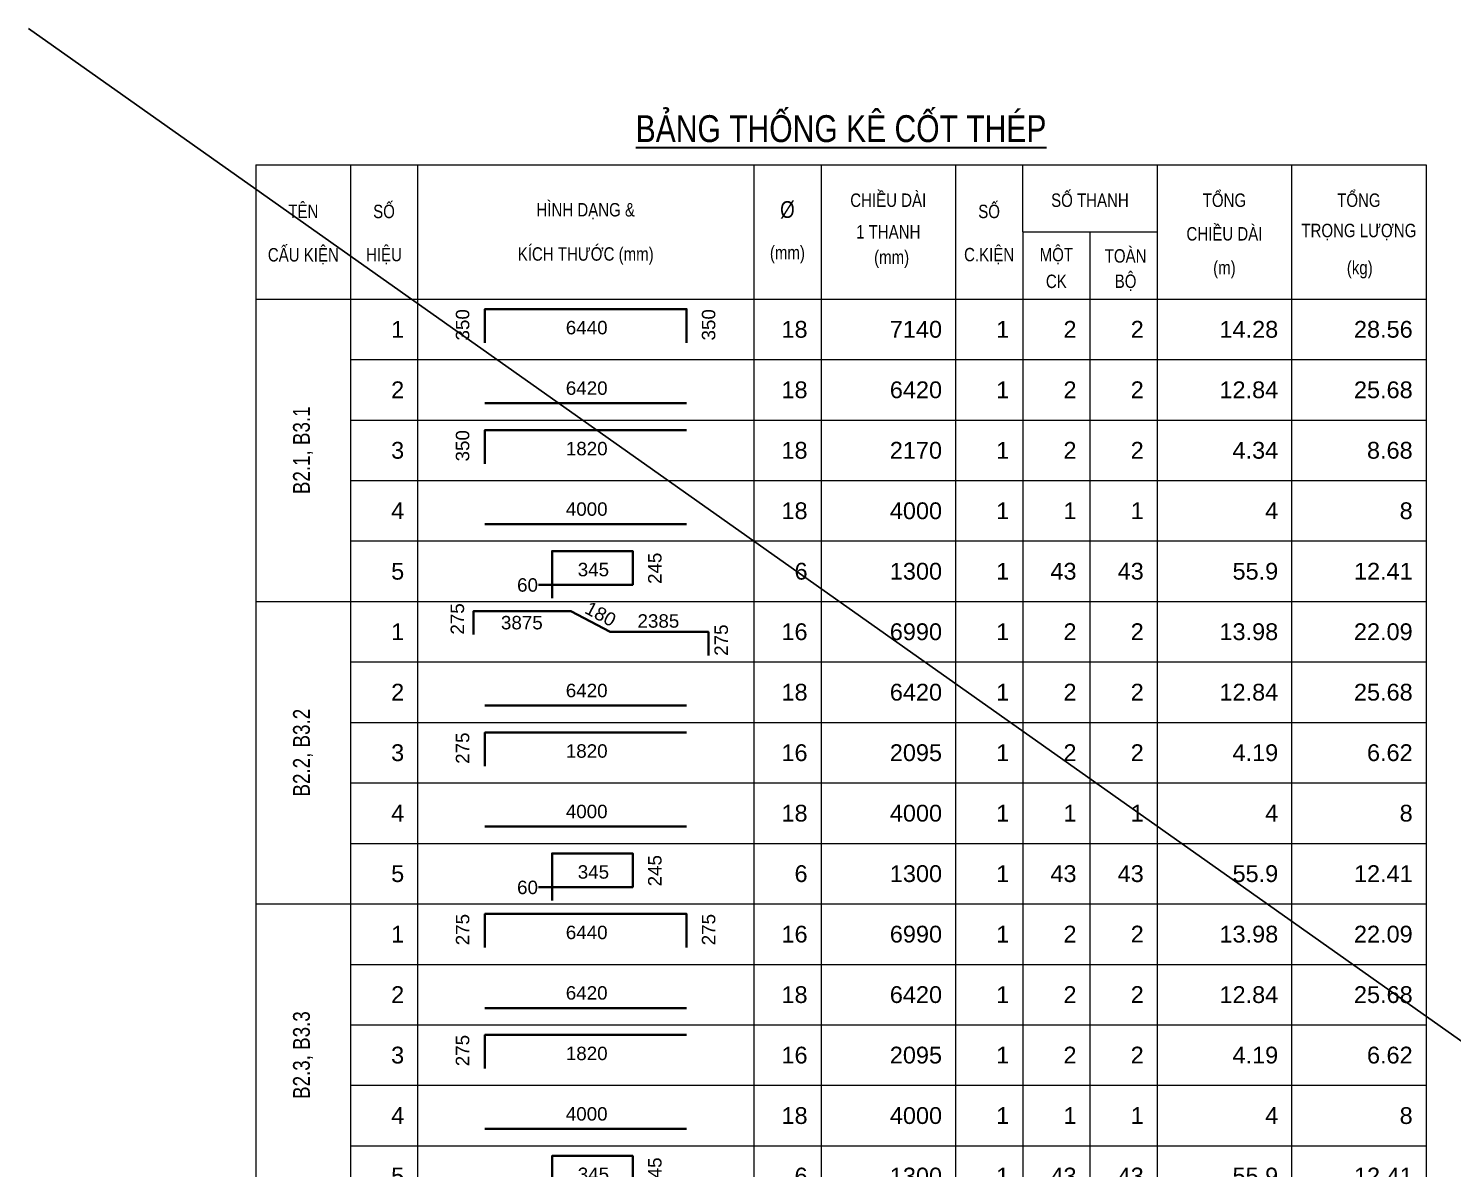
# Model space of a CAD drawing. Header units: millimetres. Extents: x -529861 to -223882, y -171969 to 61504.
# Drawn here: x -435531 to -421128, y -160501 to -148965 of the extents above; entities that cross this region are included whole.
import ezdxf
from ezdxf.enums import TextEntityAlignment as Align

# ---------------------------------------------------------------- set-up
doc = ezdxf.new("R2010")
doc.units = ezdxf.units.MM
doc.header["$LTSCALE"] = 5000
for name, color, linetype, lineweight in [('kata_net khung', 3, 'Continuous', 20), ('kata_text', 7, 'Continuous', 30), ('kata_thep chu', 1, 'Continuous', 35)]:
    doc.layers.add(name, color=color, linetype=linetype, lineweight=lineweight)
doc.layers.add('KCS_Plotter', color=11, linetype='Continuous', plot=False)
doc.styles.add('kata_text', font='arial.ttf', dxfattribs={"width": 0.8})

# ---------------------------------------------------------------- blocks, each defined once
blk = doc.blocks.new('dang04')
at = {"layer": 'kata_net khung'}
for p, q in [((0, 0), (0, -900)), ((1405, 0), (1405, -900)), ((2405, 0), (2405, -900)), ((7405, 0), (7405, -900)), ((8405, 0), (8405, -900)), ((10405, 0), (10405, -900)), ((11405, 0), (11405, -900)), ((12405, 0), (12405, -900)), ((13405, 0), (13405, -900)), ((15405, 0), (15405, -900)), ((17405, 0), (17405, -900)), ((1405, -900), (17405, -900))]:
    blk.add_line(p, q, dxfattribs=at)
at = {"layer": 'kata_thep chu'}
blk.add_lwpolyline([(3405, -650), (3405, -150), (6405, -150), (6405, -650)], dxfattribs=at)
at = {"layer": 'kata_text', "style": 'kata_text'}
for p in [(3073, -150), (6733, -150)]:
    blk.add_attdef('D03', text='', height=200, rotation=90, dxfattribs=at).set_placement(p, align=Align.MIDDLE_RIGHT)
for p in [(2205, -450), (8205, -450), (10205, -450), (11205, -450), (12205, -450), (13205, -450), (15205, -450), (17205, -450)]:
    blk.add_attdef('D03', text='', height=250, dxfattribs=at).set_placement(p, align=Align.MIDDLE_RIGHT)
blk.add_attdef('D03', text='', height=200, dxfattribs=at).set_placement((4920, -425), align=Align.MIDDLE_CENTER)
blk = doc.blocks.new('dang01')
at = {"layer": 'kata_net khung'}
for p, q in [((0, 0), (0, -900)), ((1405, 0), (1405, -900)), ((2405, 0), (2405, -900)), ((7405, 0), (7405, -900)), ((8405, 0), (8405, -900)), ((10405, 0), (10405, -900)), ((11405, 0), (11405, -900)), ((12405, 0), (12405, -900)), ((13405, 0), (13405, -900)), ((15405, 0), (15405, -900)), ((17405, 0), (17405, -900)), ((1405, -900), (17405, -900))]:
    blk.add_line(p, q, dxfattribs=at)
at = {"layer": 'kata_thep chu'}
blk.add_line((3405, -650), (6405, -650), dxfattribs=at)
at = {"layer": 'kata_text', "style": 'kata_text'}
for p in [(2205, -450), (8205, -450), (10205, -450), (11205, -450), (12205, -450), (13205, -450), (15205, -450), (17205, -450)]:
    blk.add_attdef('D03', text='', height=250, dxfattribs=at).set_placement(p, align=Align.MIDDLE_RIGHT)
blk.add_attdef('00000000', text='', height=200, dxfattribs=at).set_placement((4920, -425), align=Align.MIDDLE_CENTER)
blk = doc.blocks.new('dang03')
at = {"layer": 'kata_net khung'}
for p, q in [((0, 0), (0, -900)), ((1405, 0), (1405, -900)), ((2405, 0), (2405, -900)), ((7405, 0), (7405, -900)), ((8405, 0), (8405, -900)), ((10405, 0), (10405, -900)), ((11405, 0), (11405, -900)), ((12405, 0), (12405, -900)), ((13405, 0), (13405, -900)), ((15405, 0), (15405, -900)), ((17405, 0), (17405, -900)), ((1405, -900), (17405, -900))]:
    blk.add_line(p, q, dxfattribs=at)
at = {"layer": 'kata_thep chu'}
blk.add_lwpolyline([(3405, -650), (3405, -150), (6405, -150)], dxfattribs=at)
at = {"layer": 'kata_text', "style": 'kata_text'}
blk.add_attdef('09', text='', height=200, rotation=90, dxfattribs=at).set_placement((3073, -150), align=Align.MIDDLE_RIGHT)
for tag, p in [('10', (2205, -450)), ('07', (8205, -450)), ('06', (10205, -450)), ('05', (11205, -450)), ('04', (12205, -450)), ('03', (13205, -450)), ('02', (15205, -450)), ('01', (17205, -450))]:
    blk.add_attdef(tag, text='', height=250, dxfattribs=at).set_placement(p, align=Align.MIDDLE_RIGHT)
blk.add_attdef('08', text='', height=200, dxfattribs=at).set_placement((4920, -425), align=Align.MIDDLE_CENTER)
blk = doc.blocks.new('dang05')
at = {"layer": 'kata_net khung'}
for p, q in [((0, 0), (0, -900)), ((1405, 0), (1405, -900)), ((2405, 0), (2405, -900)), ((7405, 0), (7405, -900)), ((8405, 0), (8405, -900)), ((10405, 0), (10405, -900)), ((11405, 0), (11405, -900)), ((12405, 0), (12405, -900)), ((13405, 0), (13405, -900)), ((15405, 0), (15405, -900)), ((17405, 0), (17405, -900)), ((1405, -900), (17405, -900))]:
    blk.add_line(p, q, dxfattribs=at)
at = {"layer": 'kata_thep chu'}
blk.add_lwpolyline([(4405, -850), (4405, -150), (5605, -150), (5605, -650), (4205, -650)], dxfattribs=at)
at = {"layer": 'kata_text', "style": 'kata_text'}
blk.add_attdef('1000', text='', height=200, rotation=90, dxfattribs=at).set_placement((5933, -173), align=Align.MIDDLE_RIGHT)
for tag, height, p in [('D03', 250, (2205, -450)), ('D03', 250, (8205, -450)), ('D03', 250, (10205, -450)), ('D03', 250, (11205, -450)), ('D03', 250, (12205, -450)), ('D03', 250, (13205, -450)), ('D03', 250, (15205, -450)), ('D03', 250, (17205, -450)), ('0000', 200, (4195, -654))]:
    blk.add_attdef(tag, text='', height=height, dxfattribs=at).set_placement(p, align=Align.MIDDLE_RIGHT)
blk.add_attdef('D03', text='', height=200, dxfattribs=at).set_placement((5020, -425), align=Align.MIDDLE_CENTER)
blk = doc.blocks.new('dang21')
at = {"layer": 'kata_net khung'}
for p, q in [((0, 0), (0, -900)), ((1405, 0), (1405, -900)), ((2405, 0), (2405, -900)), ((7405, 0), (7405, -900)), ((8405, 0), (8405, -900)), ((10405, 0), (10405, -900)), ((11405, 0), (11405, -900)), ((12405, 0), (12405, -900)), ((13405, 0), (13405, -900)), ((15405, 0), (15405, -900)), ((17405, 0), (17405, -900)), ((1405, -900), (17405, -900))]:
    blk.add_line(p, q, dxfattribs=at)
at = {"layer": 'kata_thep chu'}
blk.add_lwpolyline([(6731, -802), (6731, -452), (5269, -452), (4682, -143), (3238, -143), (3238, -493)], dxfattribs=at)
at = {"layer": 'kata_text', "style": 'kata_text'}
for tag, rotation, p in [('002', 90, (2996, -260)), ('004', 332, (5127, -186))]:
    blk.add_attdef(tag, text='', height=200, rotation=rotation, dxfattribs=at).set_placement(p, align=Align.MIDDLE_CENTER)
for tag, p in [('005', (5986, -290)), ('003', (3955, -315))]:
    blk.add_attdef(tag, text='', height=200, dxfattribs=at).set_placement(p, align=Align.MIDDLE_CENTER)
for tag, p in [('001', (2205, -450)), ('007', (8205, -450)), ('008', (10205, -450)), ('009', (11205, -450)), ('010', (12205, -450)), ('011', (13205, -450)), ('012', (15205, -450)), ('013', (17205, -450))]:
    blk.add_attdef(tag, text='', height=250, dxfattribs=at).set_placement(p, align=Align.MIDDLE_RIGHT)
blk.add_attdef('006', text='', height=200, rotation=90, dxfattribs=at).set_placement((6920, -342), align=Align.MIDDLE_RIGHT)
blk = doc.blocks.new('Tieude')
at = {"layer": 'kata_net khung'}
for p, q in [((0, 2000), (0, 0)), ((0, 2000), (17405, 2000)), ((1405, 2000), (1405, 0)), ((2405, 2000), (2405, 0)), ((7405, 2000), (7405, 0)), ((8405, 2000), (8405, 0)), ((10405, 2000), (10405, 0)), ((11405, 1000), (11405, 2000)), ((13405, 2000), (13405, 0)), ((15405, 2000), (15405, 0)), ((17405, 2000), (17405, 0)), ((11405, 1000), (13405, 1000)), ((11405, 1000), (11405, 0)), ((12405, 1000), (12405, 0)), ((0, 0), (17405, 0))]:
    blk.add_line(p, q, dxfattribs=at)
at = {"layer": 'kata_text', "style": 'kata_text', "width": 0.8}
for s, height, p in [('%%UBẢNG THỐNG KÊ CỐT THÉP', 400, (8703, 2594)), ('CHIỀU DÀI', 200, (9405, 1500)), ('SỐ THANH', 200, (12405, 1500)), ('TỔNG', 200, (14405, 1500)), ('TỔNG', 200, (16405, 1500)), ('TÊN', 200, (705, 1333)), ('SỐ', 200, (1905, 1333)), ('HÌNH DẠNG &', 200, (4905, 1333)), ('%%C', 250, (7905, 1333)), ('SỐ', 200, (10905, 1333)), ('1 THANH', 200, (9405, 1000)), ('CHIỀU DÀI', 200, (14405, 1000)), ('TRỌNG LƯỢNG', 200, (16405, 1000)), ('CẤU KIỆN', 200, (705, 667)), ('HIỆU', 200, (1905, 667)), ('KÍCH THƯỚC (mm)', 200, (4905, 667)), ('(mm)', 200, (7905, 667)), ('(mm)', 200, (9455, 599)), ('C.KIỆN', 200, (10905, 667)), ('MỘT', 200, (11905, 667)), ('TOÀN', 200, (12935, 667)), ('(m)', 200, (14405, 443)), ('(kg)', 200, (16418, 443)), ('CK', 200, (11905, 264)), ('BỘ', 200, (12935, 271))]:
    blk.add_text(s, height=height, dxfattribs=at).set_placement(p, align=Align.MIDDLE)

msp = doc.modelspace()

# ---------------------------------------------------------------- linework, layer by layer
at = {"layer": 'kata_net khung', "linetype": 'ByBlock', "ltscale": 1500}
for p, q in [((-433230.75, -154763.11), (-432275.15, -154763.11)), ((-433230.75, -157823.11), (-432275.15, -157823.11))]:
    msp.add_line(p, q, dxfattribs=at)
at = {"layer": 'KCS_Plotter', "linetype": 'ByBlock', "ltscale": 1500}
msp.add_line((-435531.26, -148964.82), (-402999.63, -171969.32), dxfattribs=at)

# ---------------------------------------------------------------- block references
at = {"layer": 'kata_net khung', "linetype": 'ByBlock', "ltscale": 1500, "xscale": 0.68, "yscale": 0.68, "zscale": 0.68}
msp.add_blockref('Tieude', (-433230.75, -151703.11), dxfattribs=at)
at = {"layer": 'kata_net khung', "linetype": 'ByBlock', "ltscale": 1500}
ref = msp.add_blockref('dang04', (-433230.75, -151703.11), dxfattribs=dict(at, xscale=0.68, yscale=0.68, zscale=0.68))
ref.add_attrib('D03', '1', dxfattribs={"layer": 'kata_text', "height": 170, "style": 'kata_text'}).set_placement((-431731.15, -152009.11), align=Align.MIDDLE_RIGHT)
ref.add_attrib('D03', '350', dxfattribs={"layer": 'kata_text', "height": 136, "rotation": 90, "style": 'kata_text'}).set_placement((-431140.87, -151805.11), align=Align.MIDDLE_RIGHT)
ref.add_attrib('D03', '6440', dxfattribs={"layer": 'kata_text', "height": 136, "style": 'kata_text'}).set_placement((-429885.41, -151991.93), align=Align.MIDDLE_CENTER)
ref.add_attrib('D03', '350', dxfattribs={"layer": 'kata_text', "height": 136, "rotation": 90, "style": 'kata_text'}).set_placement((-428652.64, -151805.11), align=Align.MIDDLE_RIGHT)
ref.add_attrib('D03', '18', dxfattribs={"layer": 'kata_text', "height": 170, "style": 'kata_text'}).set_placement((-427651.15, -152009.11), align=Align.MIDDLE_RIGHT)
ref.add_attrib('D03', '7140', dxfattribs={"layer": 'kata_text', "height": 170, "style": 'kata_text'}).set_placement((-426291.15, -152009.11), align=Align.MIDDLE_RIGHT)
ref.add_attrib('D03', '1', dxfattribs={"layer": 'kata_text', "height": 170, "style": 'kata_text'}).set_placement((-425611.15, -152009.11), align=Align.MIDDLE_RIGHT)
ref.add_attrib('D03', '2', dxfattribs={"layer": 'kata_text', "height": 170, "style": 'kata_text'}).set_placement((-424931.15, -152009.11), align=Align.MIDDLE_RIGHT)
ref.add_attrib('D03', '2', dxfattribs={"layer": 'kata_text', "height": 170, "style": 'kata_text'}).set_placement((-424251.15, -152008.88), align=Align.MIDDLE_RIGHT)
ref.add_attrib('D03', '14.28', dxfattribs={"layer": 'kata_text', "height": 170, "style": 'kata_text'}).set_placement((-422891.15, -152009.11), align=Align.MIDDLE_RIGHT)
ref.add_attrib('D03', '28.56', dxfattribs={"layer": 'kata_text', "height": 170, "style": 'kata_text'}).set_placement((-421531.15, -152009.11), align=Align.MIDDLE_RIGHT)
ref = msp.add_blockref('dang01', (-433230.75, -152315.11), dxfattribs=dict(at, xscale=0.68, yscale=0.68, zscale=0.68))
ref.add_attrib('D03', '2', dxfattribs={"layer": 'kata_text', "height": 170, "style": 'kata_text'}).set_placement((-431731.15, -152621.11), align=Align.MIDDLE_RIGHT)
ref.add_attrib('00000000', '6420', dxfattribs={"layer": 'kata_text', "height": 136, "style": 'kata_text'}).set_placement((-429885.41, -152603.93), align=Align.MIDDLE_CENTER)
ref.add_attrib('D03', '18', dxfattribs={"layer": 'kata_text', "height": 170, "style": 'kata_text'}).set_placement((-427651.15, -152621.11), align=Align.MIDDLE_RIGHT)
ref.add_attrib('D03', '6420', dxfattribs={"layer": 'kata_text', "height": 170, "style": 'kata_text'}).set_placement((-426291.15, -152621.11), align=Align.MIDDLE_RIGHT)
ref.add_attrib('D03', '1', dxfattribs={"layer": 'kata_text', "height": 170, "style": 'kata_text'}).set_placement((-425611.15, -152621.11), align=Align.MIDDLE_RIGHT)
ref.add_attrib('D03', '2', dxfattribs={"layer": 'kata_text', "height": 170, "style": 'kata_text'}).set_placement((-424931.15, -152621.11), align=Align.MIDDLE_RIGHT)
ref.add_attrib('D03', '2', dxfattribs={"layer": 'kata_text', "height": 170, "style": 'kata_text'}).set_placement((-424251.15, -152620.88), align=Align.MIDDLE_RIGHT)
ref.add_attrib('D03', '12.84', dxfattribs={"layer": 'kata_text', "height": 170, "style": 'kata_text'}).set_placement((-422891.15, -152621.11), align=Align.MIDDLE_RIGHT)
ref.add_attrib('D03', '25.68', dxfattribs={"layer": 'kata_text', "height": 170, "style": 'kata_text'}).set_placement((-421531.15, -152621.11), align=Align.MIDDLE_RIGHT)
at = {"layer": 'kata_net khung', "linetype": 'ByBlock', "ltscale": 1500, "xscale": 0.68, "yscale": 0.68, "zscale": 0.68}
for name, p, values in [('dang03', (-433230.75, -152927.11), {'10': '3', '09': '350', '08': '1820', '07': '18', '06': '2170', '05': '1', '04': '2', '03': '2', '02': '4.34', '01': '8.68'}), ('dang21', (-433230.75, -154763.11), {'001': '1', '002': '275', '003': '3875', '004': '180', '005': '2385', '006': '275', '007': '16', '008': '6990', '009': '1', '010': '2', '011': '2', '012': '13.98', '013': '22.09'}), ('dang03', (-433230.75, -155987.11), {'10': '3', '09': '275', '08': '1820', '07': '16', '06': '2095', '05': '1', '04': '2', '03': '2', '02': '4.19', '01': '6.62'}), ('dang03', (-433230.75, -159047.11), {'10': '3', '09': '275', '08': '1820', '07': '16', '06': '2095', '05': '1', '04': '2', '03': '2', '02': '4.19', '01': '6.62'})]:
    msp.add_blockref(name, p, dxfattribs=at).add_auto_attribs(values)
at = {"layer": 'kata_net khung', "linetype": 'ByBlock', "ltscale": 1500}
ref = msp.add_blockref('dang01', (-433230.75, -153539.11), dxfattribs=dict(at, xscale=0.68, yscale=0.68, zscale=0.68))
ref.add_attrib('D03', '4', dxfattribs={"layer": 'kata_text', "height": 170, "style": 'kata_text'}).set_placement((-431731.15, -153845.11), align=Align.MIDDLE_RIGHT)
ref.add_attrib('00000000', '4000', dxfattribs={"layer": 'kata_text', "height": 136, "style": 'kata_text'}).set_placement((-429885.41, -153827.93), align=Align.MIDDLE_CENTER)
ref.add_attrib('D03', '18', dxfattribs={"layer": 'kata_text', "height": 170, "style": 'kata_text'}).set_placement((-427651.15, -153845.11), align=Align.MIDDLE_RIGHT)
ref.add_attrib('D03', '4000', dxfattribs={"layer": 'kata_text', "height": 170, "style": 'kata_text'}).set_placement((-426291.15, -153845.11), align=Align.MIDDLE_RIGHT)
ref.add_attrib('D03', '1', dxfattribs={"layer": 'kata_text', "height": 170, "style": 'kata_text'}).set_placement((-425611.15, -153845.11), align=Align.MIDDLE_RIGHT)
ref.add_attrib('D03', '1', dxfattribs={"layer": 'kata_text', "height": 170, "style": 'kata_text'}).set_placement((-424931.15, -153845.11), align=Align.MIDDLE_RIGHT)
ref.add_attrib('D03', '1', dxfattribs={"layer": 'kata_text', "height": 170, "style": 'kata_text'}).set_placement((-424251.15, -153844.88), align=Align.MIDDLE_RIGHT)
ref.add_attrib('D03', '4', dxfattribs={"layer": 'kata_text', "height": 170, "style": 'kata_text'}).set_placement((-422891.15, -153845.11), align=Align.MIDDLE_RIGHT)
ref.add_attrib('D03', '8', dxfattribs={"layer": 'kata_text', "height": 170, "style": 'kata_text'}).set_placement((-421531.15, -153845.11), align=Align.MIDDLE_RIGHT)
ref = msp.add_blockref('dang05', (-433230.75, -154151.11), dxfattribs=dict(at, xscale=0.68, yscale=0.68, zscale=0.68))
ref.add_attrib('D03', '5', dxfattribs={"layer": 'kata_text', "height": 170, "style": 'kata_text'}).set_placement((-431731.15, -154457.11), align=Align.MIDDLE_RIGHT)
ref.add_attrib('0000', '60', dxfattribs={"layer": 'kata_text', "height": 136, "style": 'kata_text'}).set_placement((-430378.21, -154596.1), align=Align.MIDDLE_RIGHT)
ref.add_attrib('D03', '345', dxfattribs={"layer": 'kata_text', "height": 136, "style": 'kata_text'}).set_placement((-429817.41, -154439.93), align=Align.MIDDLE_CENTER)
ref.add_attrib('1000', '245', dxfattribs={"layer": 'kata_text', "height": 136, "rotation": 90, "style": 'kata_text'}).set_placement((-429196.64, -154269.07), align=Align.MIDDLE_RIGHT)
ref.add_attrib('D03', '6', dxfattribs={"layer": 'kata_text', "height": 170, "style": 'kata_text'}).set_placement((-427651.15, -154457.11), align=Align.MIDDLE_RIGHT)
ref.add_attrib('D03', '1300', dxfattribs={"layer": 'kata_text', "height": 170, "style": 'kata_text'}).set_placement((-426291.15, -154457.11), align=Align.MIDDLE_RIGHT)
ref.add_attrib('D03', '1', dxfattribs={"layer": 'kata_text', "height": 170, "style": 'kata_text'}).set_placement((-425611.15, -154457.11), align=Align.MIDDLE_RIGHT)
ref.add_attrib('D03', '43', dxfattribs={"layer": 'kata_text', "height": 170, "style": 'kata_text'}).set_placement((-424931.15, -154457.11), align=Align.MIDDLE_RIGHT)
ref.add_attrib('D03', '43', dxfattribs={"layer": 'kata_text', "height": 170, "style": 'kata_text'}).set_placement((-424251.15, -154456.88), align=Align.MIDDLE_RIGHT)
ref.add_attrib('D03', '55.9', dxfattribs={"layer": 'kata_text', "height": 170, "style": 'kata_text'}).set_placement((-422891.15, -154457.11), align=Align.MIDDLE_RIGHT)
ref.add_attrib('D03', '12.41', dxfattribs={"layer": 'kata_text', "height": 170, "style": 'kata_text'}).set_placement((-421531.15, -154457.11), align=Align.MIDDLE_RIGHT)
ref = msp.add_blockref('dang01', (-433230.75, -155375.11), dxfattribs=dict(at, xscale=0.68, yscale=0.68, zscale=0.68))
ref.add_attrib('D03', '2', dxfattribs={"layer": 'kata_text', "height": 170, "style": 'kata_text'}).set_placement((-431731.15, -155681.11), align=Align.MIDDLE_RIGHT)
ref.add_attrib('00000000', '6420', dxfattribs={"layer": 'kata_text', "height": 136, "style": 'kata_text'}).set_placement((-429885.41, -155663.93), align=Align.MIDDLE_CENTER)
ref.add_attrib('D03', '18', dxfattribs={"layer": 'kata_text', "height": 170, "style": 'kata_text'}).set_placement((-427651.15, -155681.11), align=Align.MIDDLE_RIGHT)
ref.add_attrib('D03', '6420', dxfattribs={"layer": 'kata_text', "height": 170, "style": 'kata_text'}).set_placement((-426291.15, -155681.11), align=Align.MIDDLE_RIGHT)
ref.add_attrib('D03', '1', dxfattribs={"layer": 'kata_text', "height": 170, "style": 'kata_text'}).set_placement((-425611.15, -155681.11), align=Align.MIDDLE_RIGHT)
ref.add_attrib('D03', '2', dxfattribs={"layer": 'kata_text', "height": 170, "style": 'kata_text'}).set_placement((-424931.15, -155681.11), align=Align.MIDDLE_RIGHT)
ref.add_attrib('D03', '2', dxfattribs={"layer": 'kata_text', "height": 170, "style": 'kata_text'}).set_placement((-424251.15, -155680.88), align=Align.MIDDLE_RIGHT)
ref.add_attrib('D03', '12.84', dxfattribs={"layer": 'kata_text', "height": 170, "style": 'kata_text'}).set_placement((-422891.15, -155681.11), align=Align.MIDDLE_RIGHT)
ref.add_attrib('D03', '25.68', dxfattribs={"layer": 'kata_text', "height": 170, "style": 'kata_text'}).set_placement((-421531.15, -155681.11), align=Align.MIDDLE_RIGHT)
ref = msp.add_blockref('dang01', (-433230.75, -156599.11), dxfattribs=dict(at, xscale=0.68, yscale=0.68, zscale=0.68))
ref.add_attrib('D03', '4', dxfattribs={"layer": 'kata_text', "height": 170, "style": 'kata_text'}).set_placement((-431731.15, -156905.11), align=Align.MIDDLE_RIGHT)
ref.add_attrib('00000000', '4000', dxfattribs={"layer": 'kata_text', "height": 136, "style": 'kata_text'}).set_placement((-429885.41, -156887.93), align=Align.MIDDLE_CENTER)
ref.add_attrib('D03', '18', dxfattribs={"layer": 'kata_text', "height": 170, "style": 'kata_text'}).set_placement((-427651.15, -156905.11), align=Align.MIDDLE_RIGHT)
ref.add_attrib('D03', '4000', dxfattribs={"layer": 'kata_text', "height": 170, "style": 'kata_text'}).set_placement((-426291.15, -156905.11), align=Align.MIDDLE_RIGHT)
ref.add_attrib('D03', '1', dxfattribs={"layer": 'kata_text', "height": 170, "style": 'kata_text'}).set_placement((-425611.15, -156905.11), align=Align.MIDDLE_RIGHT)
ref.add_attrib('D03', '1', dxfattribs={"layer": 'kata_text', "height": 170, "style": 'kata_text'}).set_placement((-424931.15, -156905.11), align=Align.MIDDLE_RIGHT)
ref.add_attrib('D03', '1', dxfattribs={"layer": 'kata_text', "height": 170, "style": 'kata_text'}).set_placement((-424251.15, -156904.88), align=Align.MIDDLE_RIGHT)
ref.add_attrib('D03', '4', dxfattribs={"layer": 'kata_text', "height": 170, "style": 'kata_text'}).set_placement((-422891.15, -156905.11), align=Align.MIDDLE_RIGHT)
ref.add_attrib('D03', '8', dxfattribs={"layer": 'kata_text', "height": 170, "style": 'kata_text'}).set_placement((-421531.15, -156905.11), align=Align.MIDDLE_RIGHT)
ref = msp.add_blockref('dang05', (-433230.75, -157211.11), dxfattribs=dict(at, xscale=0.68, yscale=0.68, zscale=0.68))
ref.add_attrib('D03', '5', dxfattribs={"layer": 'kata_text', "height": 170, "style": 'kata_text'}).set_placement((-431731.15, -157517.11), align=Align.MIDDLE_RIGHT)
ref.add_attrib('0000', '60', dxfattribs={"layer": 'kata_text', "height": 136, "style": 'kata_text'}).set_placement((-430378.21, -157656.1), align=Align.MIDDLE_RIGHT)
ref.add_attrib('D03', '345', dxfattribs={"layer": 'kata_text', "height": 136, "style": 'kata_text'}).set_placement((-429817.41, -157499.93), align=Align.MIDDLE_CENTER)
ref.add_attrib('1000', '245', dxfattribs={"layer": 'kata_text', "height": 136, "rotation": 90, "style": 'kata_text'}).set_placement((-429196.64, -157329.07), align=Align.MIDDLE_RIGHT)
ref.add_attrib('D03', '6', dxfattribs={"layer": 'kata_text', "height": 170, "style": 'kata_text'}).set_placement((-427651.15, -157517.11), align=Align.MIDDLE_RIGHT)
ref.add_attrib('D03', '1300', dxfattribs={"layer": 'kata_text', "height": 170, "style": 'kata_text'}).set_placement((-426291.15, -157517.11), align=Align.MIDDLE_RIGHT)
ref.add_attrib('D03', '1', dxfattribs={"layer": 'kata_text', "height": 170, "style": 'kata_text'}).set_placement((-425611.15, -157517.11), align=Align.MIDDLE_RIGHT)
ref.add_attrib('D03', '43', dxfattribs={"layer": 'kata_text', "height": 170, "style": 'kata_text'}).set_placement((-424931.15, -157517.11), align=Align.MIDDLE_RIGHT)
ref.add_attrib('D03', '43', dxfattribs={"layer": 'kata_text', "height": 170, "style": 'kata_text'}).set_placement((-424251.15, -157516.88), align=Align.MIDDLE_RIGHT)
ref.add_attrib('D03', '55.9', dxfattribs={"layer": 'kata_text', "height": 170, "style": 'kata_text'}).set_placement((-422891.15, -157517.11), align=Align.MIDDLE_RIGHT)
ref.add_attrib('D03', '12.41', dxfattribs={"layer": 'kata_text', "height": 170, "style": 'kata_text'}).set_placement((-421531.15, -157517.11), align=Align.MIDDLE_RIGHT)
ref = msp.add_blockref('dang04', (-433230.75, -157823.11), dxfattribs=dict(at, xscale=0.68, yscale=0.68, zscale=0.68))
ref.add_attrib('D03', '1', dxfattribs={"layer": 'kata_text', "height": 170, "style": 'kata_text'}).set_placement((-431731.15, -158129.11), align=Align.MIDDLE_RIGHT)
ref.add_attrib('D03', '275', dxfattribs={"layer": 'kata_text', "height": 136, "rotation": 90, "style": 'kata_text'}).set_placement((-431140.87, -157925.11), align=Align.MIDDLE_RIGHT)
ref.add_attrib('D03', '6440', dxfattribs={"layer": 'kata_text', "height": 136, "style": 'kata_text'}).set_placement((-429885.41, -158111.93), align=Align.MIDDLE_CENTER)
ref.add_attrib('D03', '275', dxfattribs={"layer": 'kata_text', "height": 136, "rotation": 90, "style": 'kata_text'}).set_placement((-428652.64, -157925.11), align=Align.MIDDLE_RIGHT)
ref.add_attrib('D03', '16', dxfattribs={"layer": 'kata_text', "height": 170, "style": 'kata_text'}).set_placement((-427651.15, -158129.11), align=Align.MIDDLE_RIGHT)
ref.add_attrib('D03', '6990', dxfattribs={"layer": 'kata_text', "height": 170, "style": 'kata_text'}).set_placement((-426291.15, -158129.11), align=Align.MIDDLE_RIGHT)
ref.add_attrib('D03', '1', dxfattribs={"layer": 'kata_text', "height": 170, "style": 'kata_text'}).set_placement((-425611.15, -158129.11), align=Align.MIDDLE_RIGHT)
ref.add_attrib('D03', '2', dxfattribs={"layer": 'kata_text', "height": 170, "style": 'kata_text'}).set_placement((-424931.15, -158129.11), align=Align.MIDDLE_RIGHT)
ref.add_attrib('D03', '2', dxfattribs={"layer": 'kata_text', "height": 170, "style": 'kata_text'}).set_placement((-424251.15, -158128.88), align=Align.MIDDLE_RIGHT)
ref.add_attrib('D03', '13.98', dxfattribs={"layer": 'kata_text', "height": 170, "style": 'kata_text'}).set_placement((-422891.15, -158129.11), align=Align.MIDDLE_RIGHT)
ref.add_attrib('D03', '22.09', dxfattribs={"layer": 'kata_text', "height": 170, "style": 'kata_text'}).set_placement((-421531.15, -158129.11), align=Align.MIDDLE_RIGHT)
ref = msp.add_blockref('dang01', (-433230.75, -158435.11), dxfattribs=dict(at, xscale=0.68, yscale=0.68, zscale=0.68))
ref.add_attrib('D03', '2', dxfattribs={"layer": 'kata_text', "height": 170, "style": 'kata_text'}).set_placement((-431731.15, -158741.11), align=Align.MIDDLE_RIGHT)
ref.add_attrib('00000000', '6420', dxfattribs={"layer": 'kata_text', "height": 136, "style": 'kata_text'}).set_placement((-429885.41, -158723.93), align=Align.MIDDLE_CENTER)
ref.add_attrib('D03', '18', dxfattribs={"layer": 'kata_text', "height": 170, "style": 'kata_text'}).set_placement((-427651.15, -158741.11), align=Align.MIDDLE_RIGHT)
ref.add_attrib('D03', '6420', dxfattribs={"layer": 'kata_text', "height": 170, "style": 'kata_text'}).set_placement((-426291.15, -158741.11), align=Align.MIDDLE_RIGHT)
ref.add_attrib('D03', '1', dxfattribs={"layer": 'kata_text', "height": 170, "style": 'kata_text'}).set_placement((-425611.15, -158741.11), align=Align.MIDDLE_RIGHT)
ref.add_attrib('D03', '2', dxfattribs={"layer": 'kata_text', "height": 170, "style": 'kata_text'}).set_placement((-424931.15, -158741.11), align=Align.MIDDLE_RIGHT)
ref.add_attrib('D03', '2', dxfattribs={"layer": 'kata_text', "height": 170, "style": 'kata_text'}).set_placement((-424251.15, -158740.88), align=Align.MIDDLE_RIGHT)
ref.add_attrib('D03', '12.84', dxfattribs={"layer": 'kata_text', "height": 170, "style": 'kata_text'}).set_placement((-422891.15, -158741.11), align=Align.MIDDLE_RIGHT)
ref.add_attrib('D03', '25.68', dxfattribs={"layer": 'kata_text', "height": 170, "style": 'kata_text'}).set_placement((-421531.15, -158741.11), align=Align.MIDDLE_RIGHT)
ref = msp.add_blockref('dang01', (-433230.75, -159659.11), dxfattribs=dict(at, xscale=0.68, yscale=0.68, zscale=0.68))
ref.add_attrib('D03', '4', dxfattribs={"layer": 'kata_text', "height": 170, "style": 'kata_text'}).set_placement((-431731.15, -159965.11), align=Align.MIDDLE_RIGHT)
ref.add_attrib('00000000', '4000', dxfattribs={"layer": 'kata_text', "height": 136, "style": 'kata_text'}).set_placement((-429885.41, -159947.93), align=Align.MIDDLE_CENTER)
ref.add_attrib('D03', '18', dxfattribs={"layer": 'kata_text', "height": 170, "style": 'kata_text'}).set_placement((-427651.15, -159965.11), align=Align.MIDDLE_RIGHT)
ref.add_attrib('D03', '4000', dxfattribs={"layer": 'kata_text', "height": 170, "style": 'kata_text'}).set_placement((-426291.15, -159965.11), align=Align.MIDDLE_RIGHT)
ref.add_attrib('D03', '1', dxfattribs={"layer": 'kata_text', "height": 170, "style": 'kata_text'}).set_placement((-425611.15, -159965.11), align=Align.MIDDLE_RIGHT)
ref.add_attrib('D03', '1', dxfattribs={"layer": 'kata_text', "height": 170, "style": 'kata_text'}).set_placement((-424931.15, -159965.11), align=Align.MIDDLE_RIGHT)
ref.add_attrib('D03', '1', dxfattribs={"layer": 'kata_text', "height": 170, "style": 'kata_text'}).set_placement((-424251.15, -159964.88), align=Align.MIDDLE_RIGHT)
ref.add_attrib('D03', '4', dxfattribs={"layer": 'kata_text', "height": 170, "style": 'kata_text'}).set_placement((-422891.15, -159965.11), align=Align.MIDDLE_RIGHT)
ref.add_attrib('D03', '8', dxfattribs={"layer": 'kata_text', "height": 170, "style": 'kata_text'}).set_placement((-421531.15, -159965.11), align=Align.MIDDLE_RIGHT)
ref = msp.add_blockref('dang05', (-433230.75, -160271.11), dxfattribs=dict(at, xscale=0.68, yscale=0.68, zscale=0.68))
ref.add_attrib('D03', '5', dxfattribs={"layer": 'kata_text', "height": 170, "style": 'kata_text'}).set_placement((-431731.15, -160577.11), align=Align.MIDDLE_RIGHT)
ref.add_attrib('0000', '60', dxfattribs={"layer": 'kata_text', "height": 136, "style": 'kata_text'}).set_placement((-430378.21, -160716.1), align=Align.MIDDLE_RIGHT)
ref.add_attrib('D03', '345', dxfattribs={"layer": 'kata_text', "height": 136, "style": 'kata_text'}).set_placement((-429817.41, -160559.93), align=Align.MIDDLE_CENTER)
ref.add_attrib('1000', '245', dxfattribs={"layer": 'kata_text', "height": 136, "rotation": 90, "style": 'kata_text'}).set_placement((-429196.64, -160389.07), align=Align.MIDDLE_RIGHT)
ref.add_attrib('D03', '6', dxfattribs={"layer": 'kata_text', "height": 170, "style": 'kata_text'}).set_placement((-427651.15, -160577.11), align=Align.MIDDLE_RIGHT)
ref.add_attrib('D03', '1300', dxfattribs={"layer": 'kata_text', "height": 170, "style": 'kata_text'}).set_placement((-426291.15, -160577.11), align=Align.MIDDLE_RIGHT)
ref.add_attrib('D03', '1', dxfattribs={"layer": 'kata_text', "height": 170, "style": 'kata_text'}).set_placement((-425611.15, -160577.11), align=Align.MIDDLE_RIGHT)
ref.add_attrib('D03', '43', dxfattribs={"layer": 'kata_text', "height": 170, "style": 'kata_text'}).set_placement((-424931.15, -160577.11), align=Align.MIDDLE_RIGHT)
ref.add_attrib('D03', '43', dxfattribs={"layer": 'kata_text', "height": 170, "style": 'kata_text'}).set_placement((-424251.15, -160576.88), align=Align.MIDDLE_RIGHT)
ref.add_attrib('D03', '55.9', dxfattribs={"layer": 'kata_text', "height": 170, "style": 'kata_text'}).set_placement((-422891.15, -160577.11), align=Align.MIDDLE_RIGHT)
ref.add_attrib('D03', '12.41', dxfattribs={"layer": 'kata_text', "height": 170, "style": 'kata_text'}).set_placement((-421531.15, -160577.11), align=Align.MIDDLE_RIGHT)

# ---------------------------------------------------------------- texts
at = {"layer": 'kata_text', "linetype": 'ByBlock', "ltscale": 1500, "char_height": 170, "width": 2975, "attachment_point": 5, "rotation": 90, "style": 'kata_text'}
for s, insert in [('B2.1, B3.1', (-432754.75, -153233.11)), ('B2.2, B3.2', (-432754.75, -156293.11)), ('B2.3, B3.3', (-432754.75, -159353.11))]:
    msp.add_mtext(s, dxfattribs=dict(at, insert=insert))

doc.saveas('drawing.dxf')
